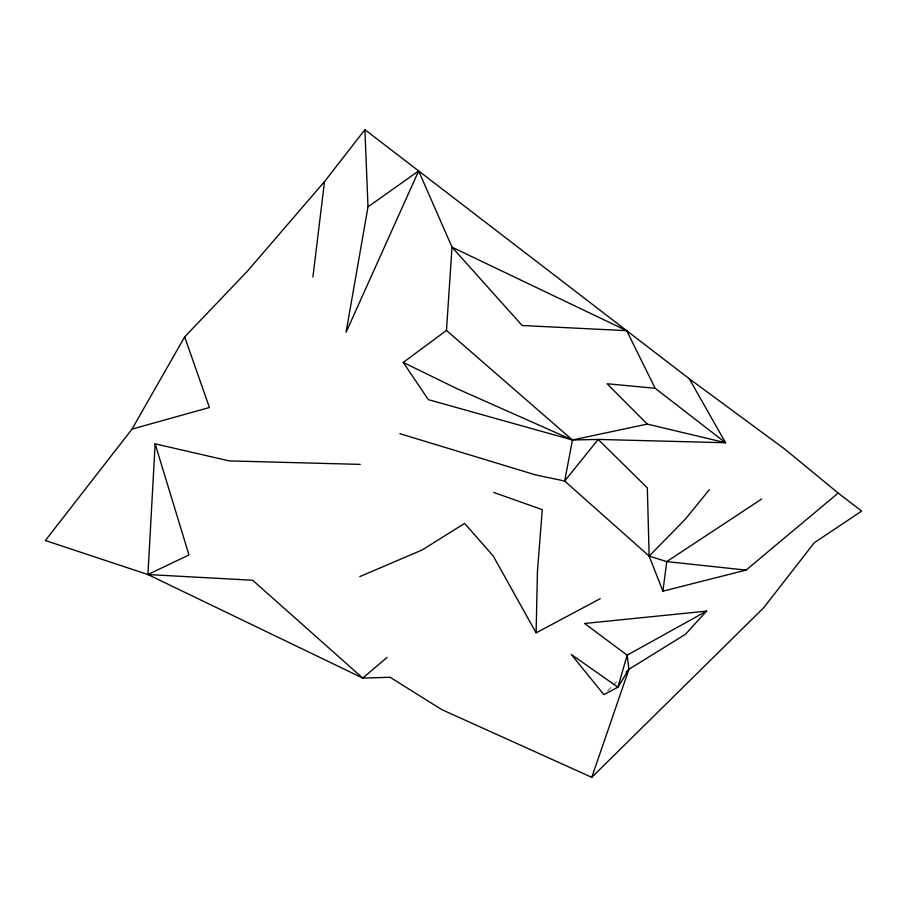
<?xml version="1.0" encoding="UTF-8"?>
<svg xmlns="http://www.w3.org/2000/svg" width="907" height="907" viewBox="0 0 907 907"><rect width="100%" height="100%" fill="white"/><g stroke="black" fill="none" stroke-linecap="round" stroke-linejoin="round"><path stroke-width="0.68" stroke-dasharray="4.54 3.4" d="M607.735 690.726L612.554 685.839M613.517 684.864L618.347 679.989"/><path stroke-width="1.36" d="M600.253 598.665L536.105 632.859L537.454 571.07L542.273 509.643L493.669 492.422M387.096 657.405L362.755 678.085L252.645 580.253L147.932 574.539L45.35 540.527L132.003 429.113L184.677 336.871L247.328 271.261L324.513 181.593L364.897 129.667L689.252 378.718L785.111 449.362L838.181 493.068L861.65 511.095L814.169 542.851L763.739 607.679L591.772 777.333L441.811 709.637L390.089 677.28L362.755 678.085L147.932 574.539L155.142 443.852L229.154 460.892L360.238 464.384M689.252 378.718L725.577 442.741L598.201 439.43L572.442 439.986L428.342 399.647L403.241 362.426L446.471 330.431L452.015 247.169L418.649 170.935L368.004 206.853L346.066 332.336L418.649 170.935M312.904 277.054L324.513 181.593M838.181 493.068L746.053 570.095L662.904 591.171L666.747 561.603L761.574 499.077M591.772 777.333L628.948 669.264L627.145 655.171L584.618 623.472L706.598 611.125L685.409 634.322L628.948 669.264L626.057 672.189M628.948 669.264L617.905 687.211L603.881 694.626L571.285 654.457L617.905 687.211L627.145 655.171L706.598 611.125M709.342 489.667L685.601 518.883L649.151 556.093L662.904 591.171M147.932 574.539L188.962 554.948L155.142 443.852M359.773 576.625L422.118 549.982L464.611 523.43L493.147 555.855L536.105 632.859M132.003 429.113L209.415 407.504L184.677 336.871M626.68 330.67L522.137 325.5L452.015 247.169L626.68 330.67L655.16 388.275L725.577 442.741L647.235 424.091L572.442 439.986L457.468 388.899L403.241 362.426M655.16 388.275L607.123 383.774L647.235 424.091M746.053 570.095L666.747 561.603L649.151 556.093L564.676 481.039L535.549 474.905L399.874 433.682M446.471 330.431L572.442 439.986L564.676 481.039L598.201 439.43L647.337 487.909L649.151 556.093M364.897 129.667L368.004 206.853"/></g></svg>
